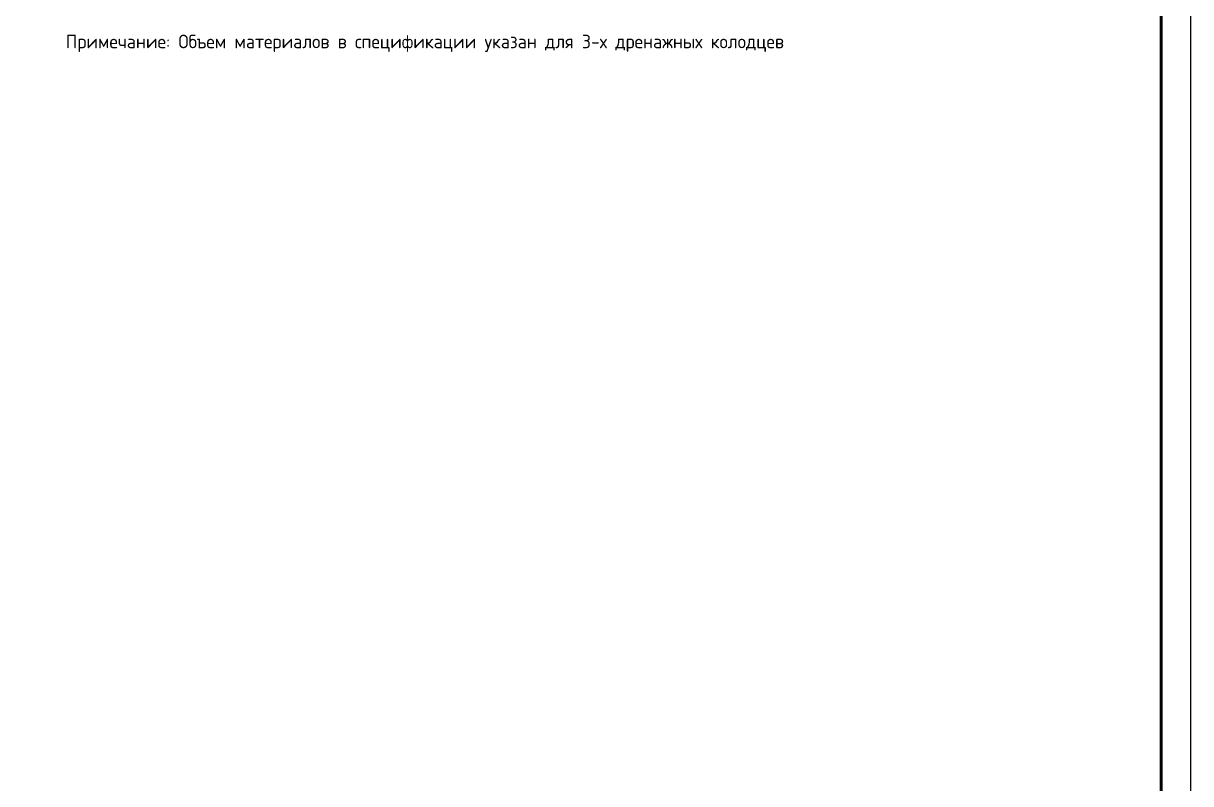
# Model space of a CAD drawing. Header units: metres. Extents: x 1563 to 4966, y -517 to 1463.
# Drawn here: x 1959.9 to 2157.1, y 298.7 to 427.1 of the extents above; entities that cross this region are included whole.
import ezdxf
from ezdxf.enums import TextEntityAlignment as Align

# ---------------------------------------------------------------- set-up
doc = ezdxf.new("R2010")
doc.units = ezdxf.units.M
doc.styles.get("Standard").update_dxf_attribs({"font": 'GOST Common.ttf'})

# ---------------------------------------------------------------- blocks, each defined once
blk = doc.blocks.new('*U318')
blk.add_lwpolyline([(0, 123), (594, 123), (594, -297), (0, -297)], close=True)
at = {"const_width": 0.5}
blk.add_lwpolyline([(20, 118), (589, 118), (589, -292), (20, -292)], close=True, dxfattribs=at)
blk.add_attdef('РАЗРАБОТАЛ', text='', height=2.5).set_placement((424.5, -264.22), align=Align.MIDDLE_LEFT)
at = {"flags": 8}
for tag, height, p in [('ДАТА', 2.5, (464.07, -264.4)), ('ЛИСТ', 3, (560.39, -271.92)), ('ЛИСТОВ', 3, (577.89, -271.92)), ('ФОРМАТ', 3, (554.97, -294.75))]:
    blk.add_attdef(tag, text='', height=height, dxfattribs=at).set_placement(p, align=Align.MIDDLE_CENTER)
blk.add_attdef('ПРОВЕРИЛ', (424.75, -270.73), '', height=2.5)
at = {"lineweight": 30, "flags": 104}
for tag, p in [('ТЕПЛОВЫЕ_СЕТИ', (504, -269.5)), ('ИМЯ_ЧЕРТЕЖА', (504, -284.5))]:
    blk.add_attdef(tag, text='', height=3, dxfattribs=at).set_placement(p, align=Align.MIDDLE_CENTER)

msp = doc.modelspace()

# ---------------------------------------------------------------- block references
msp.add_blockref('*U318', (1563.118, 474.2397))

# ---------------------------------------------------------------- texts
at = {"lineweight": 50, "insert": (1967.118, 428.9897), "char_height": 2.5, "attachment_point": 1}
msp.add_mtext_dynamic_manual_height_columns('{\\H0.91667x;\\PПримечание: Объем материалов в спецификации указан для 3-х дренажных колодцев}', width=185, gutter_width=12.5, heights=[0], dxfattribs=at)

doc.saveas('drawing.dxf')
